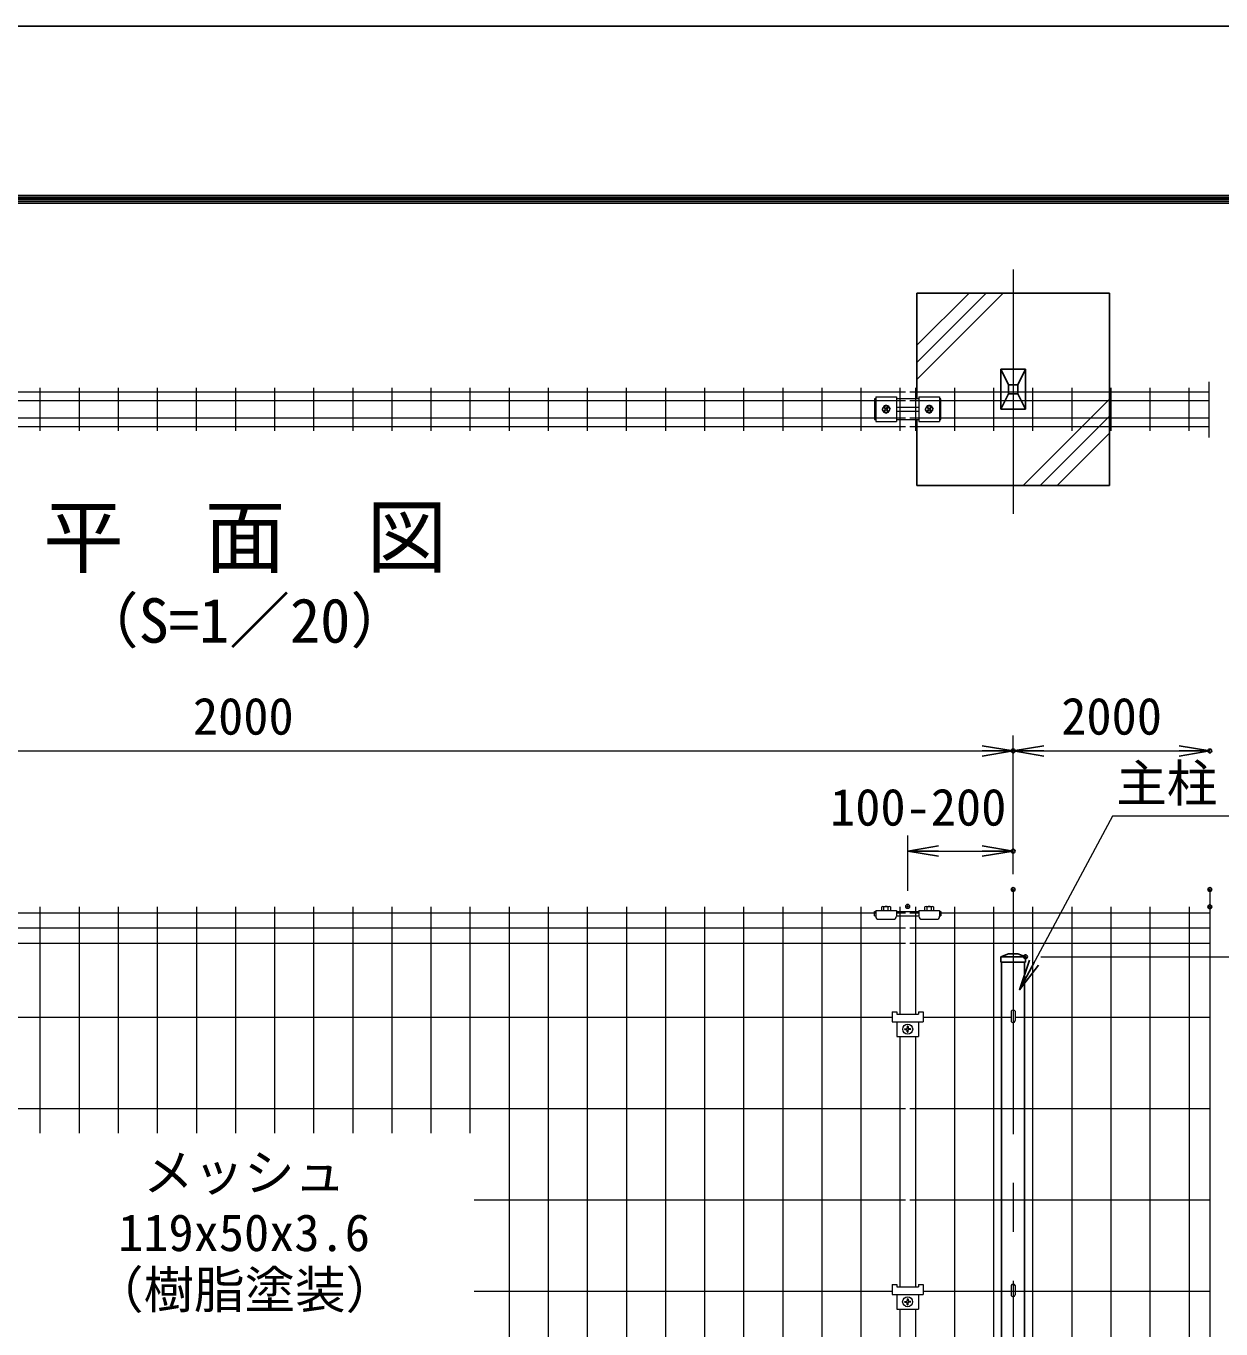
# Model space of a CAD drawing. Units: millimetres, scale not verified. Extents: x -4200 to 4200, y -2970 to 2970.
# Drawn here: x -2282 to -731, y 1278 to 2970 of the extents above; entities that cross this region are included whole.
import ezdxf
from ezdxf.enums import TextEntityAlignment as Align

# ---------------------------------------------------------------- set-up
doc = ezdxf.new("R2010")
doc.units = ezdxf.units.MM
doc.header["$LTSCALE"] = 10
doc.header["$PDMODE"] = 32
doc.header["$PDSIZE"] = 5
doc.linetypes.add('USER1', pattern=[50.8, 31.75, -6.35, 6.35, -6.35])
for name, color, linetype, lineweight in [('0-0_D-TTL-TXT', 7, 'Continuous', 25), ('0-2_D-STR4', 7, 'Continuous', 25), ('0-3_D-STR-DIM', 7, 'Continuous', 13), ('0-4_D-STR3', 3, 'Continuous', 13), ('0-5_D-BMK', 2, 'USER1', 13), ('0-6_D-STR1', 1, 'Continuous', 25), ('0-7_D-STR2', 7, 'Continuous', 13), ('0-8_D-DCR-HCH', 7, 'Continuous', 13), ('0-B_D-STR-TXT', 7, 'Continuous', 25), ('0-C_D-TTL', 7, 'Continuous', 25)]:
    doc.layers.add(name, color=color, linetype=linetype, lineweight=lineweight)
doc.layers.add('0-9_0', color=7, linetype='Continuous')
doc.layers.add('0-A_Defpoints', color=7, linetype='Continuous')
doc.styles.add('ＭＳ ゴシック', font='')
doc.styles.get('ＭＳ ゴシック').set_extended_font_data('MS Gothic')

# ---------------------------------------------------------------- blocks, each defined once
blk = doc.blocks.new('_Open')
at = {"layer": '0-9_0'}
blk.add_line((-10, 1.667), (0, 0), dxfattribs=at)
blk.add_lwpolyline([(-10, -1.667), (0, 0), (-10, 0)], dxfattribs=at)

msp = doc.modelspace()

# ---------------------------------------------------------------- linework, layer by layer
at = {"layer": '0-2_D-STR4'}
for p, q in [((-1125.45, 2623.29), (-875.45, 2623.29)), ((-1125.45, 2485.89), (-1125.45, 2623.29)), ((-875.45, 2373.29), (-875.45, 2623.29)), ((-1125.45, 2373.29), (-1125.45, 2458.89)), ((-1125.45, 2373.29), (-875.45, 2373.29))]:
    msp.add_line(p, q, dxfattribs=at)
at = {"layer": '0-3_D-STR-DIM'}
for p, q in [((-746.11, 2508.08), (-746.11, 2435.88)), ((-1000.45, 1868.64), (-1000.45, 2048.64)), ((-1000.45, 1868.64), (-1000.45, 2048.64)), ((-2960.45, 2028.64), (-1040.45, 2028.64)), ((-960.45, 2028.64), (-784.99, 2028.64)), ((-1137.38, 1846.78), (-1137.38, 1918.64)), ((-1000.45, 1868.64), (-1000.45, 1918.64)), ((-1097.38, 1898.64), (-1040.45, 1898.64)), ((-744.99, 1848.64), (-744.99, -158.89)), ((-964.45, 1761.38), (-261.49, 1761.38))]:
    msp.add_line(p, q, dxfattribs=at)
at = {"layer": '0-4_D-STR3'}
for p, q in [((-1178.91, 2488.47), (-1151.91, 2488.47)), ((-1178.91, 2488.47), (-1178.91, 2456.31)), ((-1151.91, 2488.47), (-1151.91, 2456.31)), ((-1122.91, 2488.47), (-1122.91, 2456.31)), ((-1122.91, 2488.47), (-1095.91, 2488.47)), ((-1095.91, 2488.47), (-1095.91, 2456.31)), ((-1180.41, 2485.89), (-1180.41, 2458.89)), ((-1178.91, 2485.89), (-1180.41, 2485.89)), ((-1167.96, 2476.81), (-1170.51, 2472.39)), ((-1167.96, 2467.98), (-1170.51, 2472.39)), ((-1168.24, 2474.51), (-1166.83, 2473.1)), ((-1168.24, 2470.27), (-1166.83, 2471.69)), ((-1162.86, 2476.81), (-1167.96, 2476.81)), ((-1167.53, 2475.22), (-1166.12, 2473.81)), ((-1167.53, 2469.56), (-1166.12, 2470.98)), ((-1163.29, 2475.22), (-1164.71, 2473.81)), ((-1163.29, 2469.56), (-1164.71, 2470.98)), ((-1162.58, 2474.51), (-1164, 2473.1)), ((-1162.58, 2470.27), (-1164, 2471.69)), ((-1162.86, 2476.81), (-1160.32, 2472.39)), ((-1162.86, 2467.98), (-1160.32, 2472.39)), ((-1122.91, 2485.89), (-1151.91, 2485.89)), ((-1150.91, 2474.89), (-1123.91, 2474.89)), ((-1111.96, 2476.81), (-1114.51, 2472.39)), ((-1111.96, 2467.98), (-1114.51, 2472.39)), ((-1112.24, 2474.51), (-1110.83, 2473.1)), ((-1112.24, 2470.27), (-1110.83, 2471.69)), ((-1106.86, 2476.81), (-1111.96, 2476.81)), ((-1111.53, 2475.22), (-1110.12, 2473.81)), ((-1111.53, 2469.56), (-1110.12, 2470.98)), ((-1107.29, 2475.22), (-1108.71, 2473.81)), ((-1107.29, 2469.56), (-1108.71, 2470.98)), ((-1106.58, 2474.51), (-1108, 2473.1)), ((-1106.58, 2470.27), (-1108, 2471.69)), ((-1106.86, 2476.81), (-1104.32, 2472.39)), ((-1106.86, 2467.98), (-1104.32, 2472.39)), ((-1094.41, 2485.89), (-1095.91, 2485.89)), ((-1094.41, 2458.89), (-1094.41, 2485.89)), ((-1180.41, 2458.89), (-1178.91, 2458.89)), ((-1178.91, 2456.31), (-1151.91, 2456.31)), ((-1162.86, 2467.98), (-1167.96, 2467.98)), ((-1151.91, 2458.89), (-1122.91, 2458.89)), ((-1150.91, 2469.89), (-1123.91, 2469.89)), ((-1122.91, 2456.31), (-1095.91, 2456.31)), ((-1106.86, 2467.98), (-1111.96, 2467.98)), ((-1095.91, 2458.89), (-1094.41, 2458.89)), ((-1180.4, 1814.55), (-1180.4, 1819.95)), ((-1180.4, 1819.95), (-1178.9, 1819.95)), ((-1180.4, 1814.55), (-1178.9, 1814.55)), ((-1178.9, 1821.55), (-1151.9, 1821.55)), ((-1178.9, 1821.55), (-1178.9, 1814.05)), ((-1170.91, 1821.55), (-1170.91, 1826.18)), ((-1169.53, 1826.55), (-1161.27, 1826.55)), ((-1168.16, 1821.55), (-1168.16, 1826.18)), ((-1162.65, 1821.55), (-1162.65, 1826.18)), ((-1159.9, 1826.18), (-1159.9, 1821.55)), ((-1151.9, 1821.55), (-1151.9, 1814.05)), ((-1151.9, 1819.95), (-1122.9, 1819.95)), ((-1151.9, 1814.55), (-1122.9, 1814.55)), ((-1122.9, 1821.55), (-1095.9, 1821.55)), ((-1122.9, 1821.55), (-1122.9, 1814.05)), ((-1114.92, 1821.55), (-1114.92, 1826.18)), ((-1113.54, 1826.55), (-1105.28, 1826.55)), ((-1112.16, 1821.55), (-1112.16, 1826.18)), ((-1106.66, 1821.55), (-1106.66, 1826.18)), ((-1103.9, 1826.18), (-1103.9, 1821.55)), ((-1095.9, 1821.55), (-1095.9, 1814.05)), ((-1095.9, 1819.95), (-1094.4, 1819.95)), ((-1095.9, 1816.15), (-1094.4, 1816.15)), ((-1095.9, 1814.55), (-1094.4, 1814.55)), ((-1094.4, 1819.95), (-1094.4, 1814.55)), ((-1174.9, 1810.05), (-1155.9, 1810.05)), ((-1118.9, 1810.05), (-1099.9, 1810.05)), ((-1157.41, 1689.68), (-1157.41, 1676.88)), ((-1157.41, 1676.88), (-1117.41, 1676.88)), ((-1151.41, 1686.78), (-1123.41, 1686.78)), ((-1151.41, 1676.88), (-1151.41, 1657.88)), ((-1123.41, 1689.68), (-1123.41, 1686.78)), ((-1123.41, 1689.68), (-1117.41, 1689.68)), ((-1123.41, 1676.88), (-1123.41, 1657.88)), ((-1117.41, 1689.68), (-1117.41, 1676.88)), ((-1003.05, 1690.54), (-1003.05, 1678.38)), ((-997.85, 1690.54), (-997.85, 1678.38)), ((-1140.88, 1667.88), (-1138.88, 1667.88)), ((-1140.88, 1666.88), (-1138.88, 1666.88)), ((-1137.88, 1670.88), (-1137.88, 1668.88)), ((-1137.88, 1663.88), (-1137.88, 1665.88)), ((-1136.88, 1670.88), (-1136.88, 1668.88)), ((-1136.88, 1663.88), (-1136.88, 1665.88)), ((-1133.88, 1667.88), (-1135.88, 1667.88)), ((-1133.88, 1666.88), (-1135.88, 1666.88)), ((-1151.41, 1657.88), (-1123.41, 1657.88)), ((-1157.44, 1335.68), (-1151.44, 1335.68)), ((-1157.44, 1335.68), (-1157.44, 1322.88)), ((-1157.44, 1322.88), (-1117.44, 1322.88)), ((-1151.44, 1335.68), (-1151.44, 1332.78)), ((-1151.44, 1332.78), (-1123.44, 1332.78)), ((-1151.44, 1322.88), (-1151.44, 1303.88)), ((-1123.44, 1335.68), (-1117.44, 1335.68)), ((-1123.44, 1335.68), (-1123.44, 1332.78)), ((-1123.44, 1322.88), (-1123.44, 1303.88)), ((-1117.44, 1335.68), (-1117.44, 1322.88)), ((-1003.05, 1334.64), (-1003.05, 1322.48)), ((-997.85, 1334.64), (-997.85, 1322.48)), ((-1151.44, 1303.88), (-1123.44, 1303.88)), ((-1140.91, 1313.88), (-1138.91, 1313.88)), ((-1140.91, 1312.88), (-1138.91, 1312.88)), ((-1137.91, 1316.88), (-1137.91, 1314.88)), ((-1137.91, 1309.88), (-1137.91, 1311.88)), ((-1136.91, 1316.88), (-1136.91, 1314.88)), ((-1136.91, 1309.88), (-1136.91, 1311.88)), ((-1133.91, 1313.88), (-1135.91, 1313.88)), ((-1133.91, 1312.88), (-1135.91, 1312.88))]:
    msp.add_line(p, q, dxfattribs=at)
msp.add_lwpolyline([(-1157.41, 1689.68), (-1151.41, 1689.68), (-1151.41, 1686.78)], dxfattribs=at)
for centre, radius in [((-1165.41, 2472.39), 4.41), ((-1109.41, 2472.39), 4.41), ((-1137.38, 1667.38), 6.5), ((-1137.41, 1313.38), 6.5)]:
    msp.add_circle(centre, radius, dxfattribs=at)
for centre, radius, start, end in [((-1167.89, 2474.87), 0.5, 44.99953, 224.99952), ((-1167.89, 2469.92), 0.5, 135, 314.99998), ((-1165.41, 2473.64), 3.75, 57.53826, 122.46174), ((-1167.53, 2472.39), 1, 314.99999, 45), ((-1165.41, 2474.51), 1, 225.00001, 314.99999), ((-1165.41, 2470.27), 1, 45, 135), ((-1163.29, 2472.39), 1, 135, 225.00001), ((-1162.94, 2474.87), 0.5, 315, 135), ((-1162.94, 2469.92), 0.5, 225.00001, 44.99999), ((-1150.91, 2472.39), 2.5, 90, 113.57818), ((-1123.91, 2472.39), 2.5, 66.42182, 90), ((-1111.89, 2474.87), 0.5, 44.99953, 224.99952), ((-1111.89, 2469.92), 0.5, 135, 314.99998), ((-1109.41, 2473.64), 3.75, 57.53826, 122.46174), ((-1111.53, 2472.39), 1, 314.99999, 45), ((-1109.41, 2474.51), 1, 225.00001, 314.99999), ((-1109.41, 2470.27), 1, 45, 135), ((-1107.29, 2472.39), 1, 135, 225.00001), ((-1106.94, 2474.87), 0.5, 315, 135), ((-1106.94, 2469.92), 0.5, 225.00001, 44.99999), ((-1165.41, 2471.14), 3.75, 237.53826, 302.46174), ((-1150.91, 2472.39), 2.5, 246.42182, 270), ((-1123.91, 2472.39), 2.5, 270, 293.57818), ((-1109.41, 2471.14), 3.75, 237.53826, 302.46174), ((-1174.9, 1814.05), 4, 180, 270), ((-1169.53, 1823.79), 2.75, 60, 120), ((-1165.4, 1816.09), 10.46, 74.73852, 105.26148), ((-1161.27, 1823.79), 2.75, 60, 120), ((-1155.9, 1814.05), 4, 270, 0), ((-1118.9, 1814.05), 4, 180, 270), ((-1113.54, 1823.79), 2.75, 60, 120), ((-1109.41, 1816.09), 10.46, 74.73852, 105.26148), ((-1105.28, 1823.79), 2.75, 60, 120), ((-1099.9, 1814.05), 4, 270, 0), ((-1000.45, 1678.38), 2.6, 180, 0), ((-1140.88, 1667.38), 0.5, 90.00001, 270), ((-1138.88, 1668.88), 1, 270, 0.00001), ((-1138.88, 1665.88), 1, 0, 90), ((-1137.38, 1670.88), 0.5, 0, 179.99999), ((-1137.38, 1663.88), 0.5, 180.00002, 0.00001), ((-1135.88, 1668.88), 1, 180.00001, 270), ((-1135.88, 1665.88), 1, 90, 180.00001), ((-1133.88, 1667.38), 0.5, 270.00049, 90.00046), ((-1000.45, 1322.48), 2.6, 180, 0), ((-1140.91, 1313.38), 0.5, 90.00001, 270), ((-1138.91, 1314.88), 1, 270, 0.00001), ((-1138.91, 1311.88), 1, 0, 90), ((-1137.41, 1316.88), 0.5, 0, 179.99999), ((-1137.41, 1309.88), 0.5, 180.00002, 0.00001), ((-1135.91, 1314.88), 1, 180.00001, 270), ((-1135.91, 1311.88), 1, 90, 180.00001), ((-1133.91, 1313.38), 0.5, 270.00049, 90.00046)]:
    msp.add_arc(centre, radius, start, end, dxfattribs=at)
for centre in [(-1000.45, 1690.53), (-1000.45, 1334.63)]:
    msp.add_ellipse(centre, major_axis=(-2.6, 0), ratio=0.649974, start_param=3.1415927, end_param=6.2831853, dxfattribs=at)
at = {"layer": '0-5_D-BMK'}
for p, q in [((-1000.45, 2653.89), (-1000.45, 2335.19)), ((-1000.45, 1848.64), (-1000.45, -503.62))]:
    msp.add_line(p, q, dxfattribs=at)
at = {"layer": '0-6_D-STR1'}
for p, q in [((-984.45, 2524.29), (-1016.45, 2524.29)), ((-1006.45, 2504.29), (-1016.45, 2524.29)), ((-1016.45, 2472.29), (-1016.45, 2524.29)), ((-994.45, 2504.29), (-984.45, 2524.29)), ((-984.45, 2524.29), (-984.45, 2472.29)), ((-1006.45, 2492.29), (-1016.45, 2472.29)), ((-984.45, 2472.29), (-994.45, 2492.29)), ((-1016.45, 2472.29), (-984.45, 2472.29)), ((-1016.45, 1761.38), (-1006.45, 1765.38)), ((-1016.45, 1761.38), (-984.45, 1761.38)), ((-1016.45, 1761.38), (-1016.45, 1754.38)), ((-1006.45, 1765.38), (-994.45, 1765.38)), ((-994.45, 1765.38), (-984.45, 1761.38)), ((-984.45, 1761.38), (-984.45, 1754.38)), ((-1016.45, 1754.38), (-984.45, 1754.38)), ((-1015.45, 1754.38), (-1015.45, -473.62)), ((-985.45, 1754.38), (-985.45, -473.62))]:
    msp.add_line(p, q, dxfattribs=at)
for points in [[(-994.45, 2504.29), (-1006.45, 2504.29), (-1006.45, 2492.29)], [(-994.45, 2504.29), (-994.45, 2492.29), (-1006.45, 2492.29)]]:
    msp.add_lwpolyline(points, dxfattribs=at)
at = {"layer": '0-7_D-STR2'}
for p, q in [((-3134.41, 2494.99), (-1140.41, 2494.99)), ((-2264.36, 2500.39), (-2264.36, 2444.39)), ((-2213.59, 2500.39), (-2213.59, 2444.39)), ((-2162.82, 2500.39), (-2162.82, 2444.39)), ((-2112.05, 2500.39), (-2112.05, 2444.39)), ((-2061.28, 2500.39), (-2061.28, 2444.39)), ((-2010.51, 2500.39), (-2010.51, 2444.39)), ((-1959.74, 2500.39), (-1959.74, 2444.39)), ((-1908.98, 2500.39), (-1908.98, 2444.39)), ((-1858.21, 2500.39), (-1858.21, 2444.39)), ((-1807.44, 2500.39), (-1807.44, 2444.39)), ((-1756.67, 2500.39), (-1756.67, 2444.39)), ((-1705.9, 2500.39), (-1705.9, 2444.39)), ((-1655.13, 2500.39), (-1655.13, 2444.39)), ((-1604.36, 2500.39), (-1604.36, 2444.39)), ((-1553.59, 2500.39), (-1553.59, 2444.39)), ((-1502.82, 2500.39), (-1502.82, 2444.39)), ((-1452.05, 2500.39), (-1452.05, 2444.39)), ((-1401.28, 2500.39), (-1401.28, 2444.39)), ((-1350.51, 2500.39), (-1350.51, 2444.39)), ((-1299.74, 2500.39), (-1299.74, 2444.39)), ((-1248.98, 2500.39), (-1248.98, 2444.39)), ((-1198.21, 2500.39), (-1198.21, 2444.39)), ((-1147.39, 2500.39), (-1147.39, 2444.39)), ((-1134.41, 2494.99), (-746.11, 2494.99)), ((-1127.44, 2500.39), (-1127.44, 2444.39)), ((-1076.67, 2500.39), (-1076.67, 2444.39)), ((-1025.9, 2500.39), (-1025.9, 2444.39)), ((-975.13, 2500.39), (-975.13, 2444.39)), ((-924.36, 2500.39), (-924.36, 2444.39)), ((-873.59, 2500.39), (-873.59, 2444.39)), ((-822.82, 2500.39), (-822.82, 2444.39)), ((-772.05, 2500.39), (-772.05, 2444.39)), ((-3095.91, 2483.69), (-1140.41, 2483.69)), ((-1134.41, 2483.69), (-746.11, 2483.69)), ((-3095.91, 2461.09), (-1140.41, 2461.09)), ((-1134.41, 2461.09), (-746.11, 2461.09)), ((-3134.41, 2449.79), (-1140.41, 2449.79)), ((-1134.41, 2449.79), (-746.11, 2449.79)), ((-1178.9, 1817.95), (-3095.92, 1817.95)), ((-2264.32, 1826.38), (-2264.32, 1532.19)), ((-2213.55, 1826.38), (-2213.55, 1532.19)), ((-2162.78, 1826.38), (-2162.78, 1532.19)), ((-2112.01, 1826.38), (-2112.01, 1532.19)), ((-2061.24, 1826.38), (-2061.24, 1532.19)), ((-2010.47, 1826.38), (-2010.47, 1532.19)), ((-1959.7, 1826.38), (-1959.7, 1532.19)), ((-1908.94, 1826.38), (-1908.94, 1532.19)), ((-1858.17, 1826.38), (-1858.17, 1532.19)), ((-1807.4, 1826.38), (-1807.4, 1532.19)), ((-1756.63, 1826.38), (-1756.63, 1532.19)), ((-1705.86, 1826.38), (-1705.86, 1532.19)), ((-1655.09, 1826.38), (-1655.09, -143.62)), ((-1604.32, 1826.38), (-1604.32, -143.62)), ((-1553.55, 1826.38), (-1553.55, -143.62)), ((-1502.78, 1826.38), (-1502.78, -143.62)), ((-1452.01, 1826.38), (-1452.01, -143.62)), ((-1401.24, 1826.38), (-1401.24, -143.62)), ((-1350.47, 1826.38), (-1350.47, -143.62)), ((-1299.7, 1826.38), (-1299.7, -143.62)), ((-1248.94, 1826.38), (-1248.94, -143.62)), ((-1198.17, 1826.38), (-1198.17, -143.62)), ((-1140.4, 1817.95), (-1151.9, 1817.95)), ((-1147.4, 1826.38), (-1147.4, 1686.78)), ((-1122.9, 1817.95), (-1134.41, 1817.95)), ((-1127.4, 1826.38), (-1127.4, 1686.78)), ((-744.99, 1817.95), (-1095.9, 1817.95)), ((-1076.63, 1826.38), (-1076.63, -143.62)), ((-1025.86, 1826.38), (-1025.86, -143.62)), ((-975.09, 1826.38), (-975.09, -143.62)), ((-924.32, 1826.38), (-924.32, -143.62)), ((-873.55, 1826.38), (-873.55, -143.62)), ((-822.78, 1826.38), (-822.78, -143.62)), ((-772.01, 1826.38), (-772.01, -143.62)), ((-1140.4, 1798.38), (-3134.41, 1798.38)), ((-744.99, 1798.38), (-1134.41, 1798.38)), ((-1140.4, 1778.8), (-3134.41, 1778.8)), ((-744.99, 1778.8), (-1134.41, 1778.8)), ((-1157.41, 1682.38), (-2997.85, 1682.38)), ((-1003.05, 1682.38), (-1117.41, 1682.38)), ((-744.99, 1682.38), (-997.85, 1682.38)), ((-1147.4, 1657.88), (-1147.4, 1332.78)), ((-1127.4, 1657.88), (-1127.4, 1332.78)), ((-1140.4, 1563.73), (-3134.4, 1563.73)), ((-744.99, 1563.73), (-1134.4, 1563.73)), ((-1140.4, 1445.09), (-1700.45, 1445.09)), ((-744.99, 1445.09), (-1134.4, 1445.09)), ((-1157.44, 1326.45), (-1700.45, 1326.45)), ((-744.99, 1326.45), (-1117.44, 1326.45)), ((-1147.4, 1303.88), (-1147.4, 320.48)), ((-1127.4, 1303.88), (-1127.4, 320.48))]:
    msp.add_line(p, q, dxfattribs=at)
at = {"layer": '0-8_D-DCR-HCH'}
for p, q in [((-1125.45, 2533.29), (-1035.45, 2623.29)), ((-1125.45, 2555.39), (-1057.55, 2623.29)), ((-1125.45, 2511.2), (-1013.36, 2623.29)), ((-875.45, 2485.39), (-987.55, 2373.29)), ((-875.45, 2463.29), (-965.45, 2373.29)), ((-875.45, 2441.2), (-943.36, 2373.29))]:
    msp.add_line(p, q, dxfattribs=at)
at = {"layer": '0-A_Defpoints'}
for p in [(-1000.45, 2028.64), (-744.99, 2028.64), (-1000.45, 1898.64), (-1000.45, 1848.64), (-744.99, 1848.64), (-1137.38, 1826.78), (-744.99, 1826.38), (-984.45, 1761.38)]:
    msp.add_point(p, dxfattribs=at)
at = {"layer": '0-B_D-STR-TXT', "lineweight": 13}
msp.add_lwpolyline([(-344.06, 1943.89), (-871.3, 1943.89), (-991.09, 1720.25)], dxfattribs=at)
at = {"layer": '0-C_D-TTL', "color": 2}
msp.add_lwpolyline([(-4200, 2970), (4200, 2970), (4200, -2970), (-4200, -2970)], close=True, dxfattribs=at)
at = {"layer": '0-C_D-TTL'}
for points in [[(-3930, 2750), (3930, 2750), (3930, -2750), (-3930, -2750)], [(-3927.5, 2747.5), (3927.5, 2747.5), (3927.5, -2747.5), (-3927.5, -2747.5)], [(-3925, 2745), (3925, 2745), (3925, -2745), (-3925, -2745)], [(-3922.5, 2742.5), (3922.5, 2742.5), (3922.5, -2742.5), (-3922.5, -2742.5)], [(-3920, 2740), (3920, 2740), (3920, -2740), (-3920, -2740)]]:
    msp.add_lwpolyline(points, close=True, dxfattribs=at)

# ---------------------------------------------------------------- block references
at = {"layer": '0-3_D-STR-DIM', "xscale": 4, "yscale": 4}
for p in [(-1000.45, 2028.64), (-744.99, 2028.64), (-1000.45, 1898.64)]:
    msp.add_blockref('_Open', p, dxfattribs=at)
at = {"layer": '0-3_D-STR-DIM', "xscale": 4, "yscale": 4, "rotation": 180}
for p in [(-1000.45, 2028.64), (-1137.38, 1898.64)]:
    msp.add_blockref('_Open', p, dxfattribs=at)
at = {"layer": '0-B_D-STR-TXT', "xscale": 4, "yscale": 4, "rotation": 241.82519}
msp.add_blockref('_Open', (-992.03, 1718.48), dxfattribs=at)

# ---------------------------------------------------------------- texts
at = {"layer": '0-0_D-TTL-TXT', "style": 'ＭＳ ゴシック'}
for s, height, p in [('平\u3000面\u3000図', 76.98, (-2260.35, 2245.1)), ('（S=1／20）', 57.7, (-2214.87, 2151.9))]:
    msp.add_text(s, height=height, dxfattribs=at).set_placement(p, align=Align.BOTTOM_LEFT)
at = {"layer": '0-3_D-STR-DIM', "style": 'ＭＳ ゴシック'}
for s, p in [('2000', (-2065.7, 2035.38)), ('2000', (-937.97, 2035.38)), ('100-200', (-1238.23, 1917.25))]:
    msp.add_text(s, height=48.09, dxfattribs=at).set_placement(p, align=Align.BOTTOM_LEFT)
at = {"layer": '0-B_D-STR-TXT', "style": 'ＭＳ ゴシック'}
for s, p in [('主柱 □50x30x1.6', (-866.45, 1948.15)), ('メッシュ', (-2130.4, 1442.76)), ('119x50x3.6', (-2162.89, 1364.69)), ('（樹脂塗装）', (-2195.37, 1290.5))]:
    msp.add_text(s, height=48.09, dxfattribs=at).set_placement(p, align=Align.BOTTOM_LEFT)

doc.saveas('drawing.dxf')
